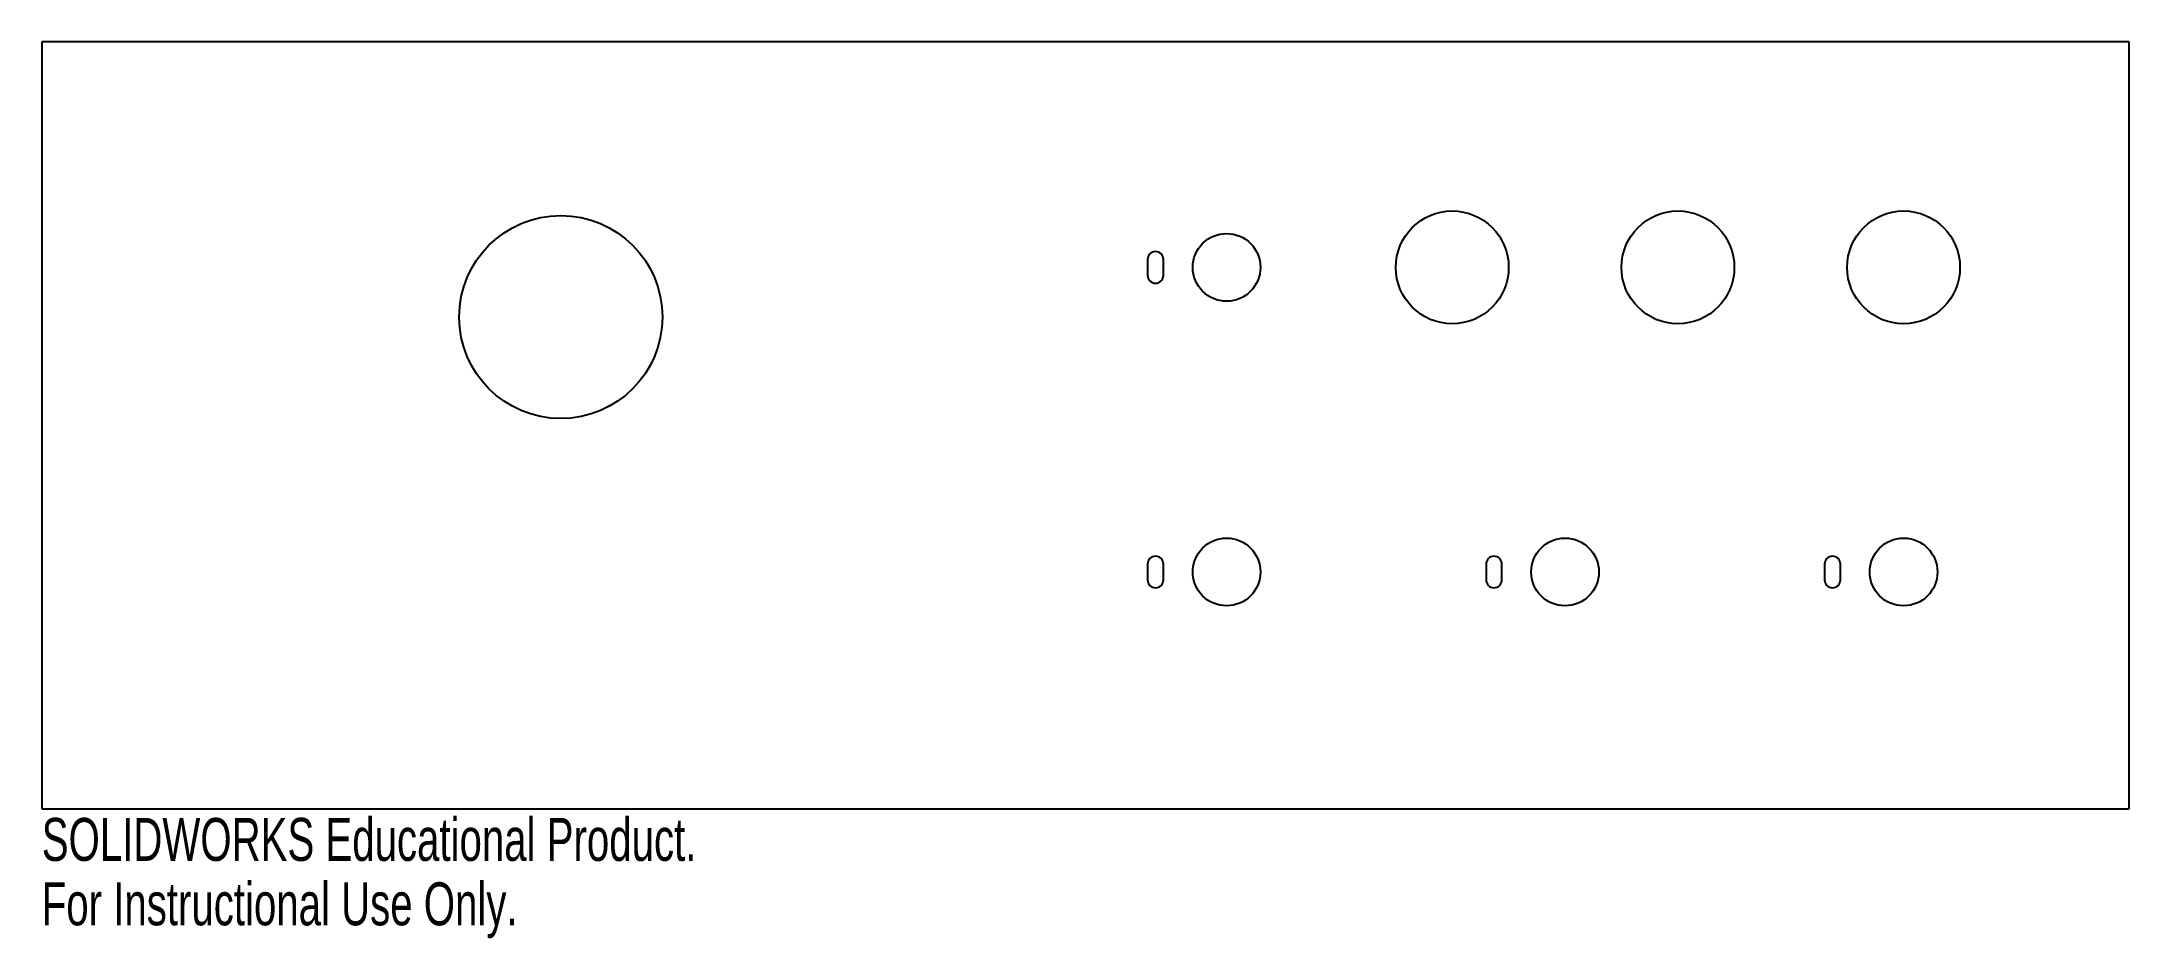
# Model space of a CAD drawing. Header units: inches. Extents: x -4.62 to 4.62, y -2.27 to 1.7.
import ezdxf

# ---------------------------------------------------------------- set-up
doc = ezdxf.new("R2010")
doc.units = ezdxf.units.IN
doc.header["$MEASUREMENT"] = 0
doc.styles.add('SLDTEXTSTYLE0', font='TXT', dxfattribs={"width": 0.7})

msp = doc.modelspace()

# ---------------------------------------------------------------- linework, layer by layer
at = {"color": 7, "linetype": 'Continuous', "lineweight": 25}
for p, q in [((4.625, 1.7), (-4.625, 1.7)), ((-4.625, 1.7), (-4.625, -1.7)), ((4.625, -1.7), (4.625, 1.7)), ((0.275, 0.735), (0.275, 0.665)), ((0.345, 0.665), (0.345, 0.735)), ((0.275, -0.615), (0.275, -0.685)), ((0.345, -0.685), (0.345, -0.615)), ((1.775, -0.615), (1.775, -0.685)), ((1.845, -0.685), (1.845, -0.615)), ((3.275, -0.615), (3.275, -0.685)), ((3.345, -0.685), (3.345, -0.615)), ((-4.625, -1.7), (4.625, -1.7))]:
    msp.add_line(p, q, dxfattribs=at)
for centre, radius in [((-2.325, 0.48), 0.45), ((1.625, 0.7), 0.25), ((2.625, 0.7), 0.25), ((3.625, 0.7), 0.25), ((0.625, 0.7), 0.15), ((0.625, -0.65), 0.15), ((2.125, -0.65), 0.15), ((3.625, -0.65), 0.15)]:
    msp.add_circle(centre, radius, dxfattribs=at)
for centre, start, end in [((0.31, 0.735), 0, 180), ((0.31, 0.665), 180, 0), ((0.31, -0.615), 0, 180), ((1.81, -0.615), 0, 180), ((3.31, -0.615), 0, 180), ((0.31, -0.685), 180, 0), ((1.81, -0.685), 180, 0), ((3.31, -0.685), 180, 0)]:
    msp.add_arc(centre, 0.035, start, end, dxfattribs=at)

# ---------------------------------------------------------------- texts
at = {"color": 7, "linetype": 'Continuous', "char_height": 0.1903, "attachment_point": 1, "style": 'SLDTEXTSTYLE0'}
for s, insert in [('SOLIDWORKS Educational Product.', (-4.625, -1.7401)), ('For Instructional Use Only.', (-4.625, -2.0256))]:
    msp.add_mtext(s, dxfattribs=dict(at, insert=insert))

doc.saveas('drawing.dxf')
